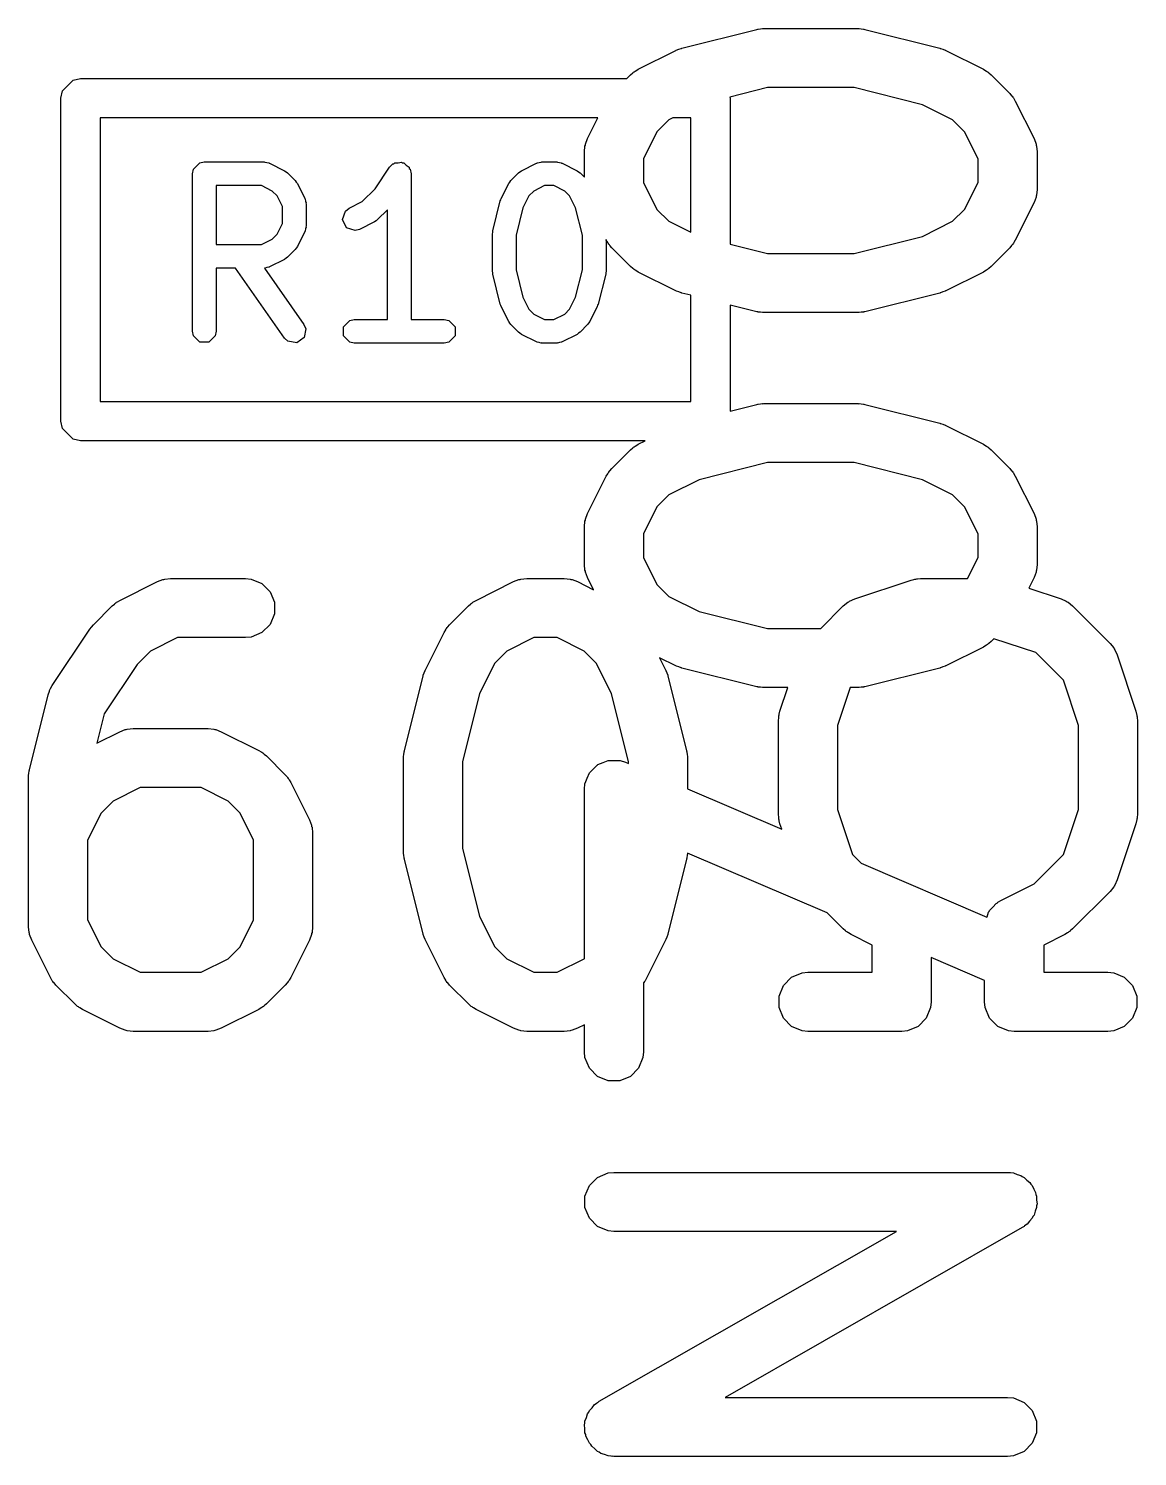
# Model space of a CAD drawing. Header units: millimetres. Extents: x 129 to 276, y -185 to -58.
# Drawn here: x 222.818 to 225.635, y -71.539 to -67.913 of the extents above; entities that cross this region are included whole.
import ezdxf

# ---------------------------------------------------------------- set-up
doc = ezdxf.new("R2010")
doc.units = ezdxf.units.MM
doc.layers.add('F.Fab', color=9, linetype='CONTINUOUS', true_color=0xafafaf)

msp = doc.modelspace()

# ---------------------------------------------------------------- linework, layer by layer
at = {"layer": 'F.Fab', "linetype": 'CONTINUOUS'}
for p, q in [((224.477105, -67.962953), (224.667581, -67.915334)), ((224.667581, -67.915334), (224.670117, -67.914958)), ((224.670117, -67.914958), (224.671139, -67.914536)), ((224.671139, -67.914536), (224.676651, -67.913993)), ((224.676651, -67.913993), (224.682125, -67.913184)), ((224.682125, -67.913184), (224.683217, -67.913346)), ((224.683217, -67.913346), (224.685771, -67.913095)), ((224.685771, -67.913095), (224.923866, -67.913095)), ((224.923866, -67.913095), (224.926419, -67.913346)), ((224.926419, -67.913346), (224.927512, -67.913184)), ((224.927512, -67.913184), (224.932985, -67.913993)), ((224.932985, -67.913993), (224.938498, -67.914536)), ((224.938498, -67.914536), (224.939519, -67.914958)), ((224.939519, -67.914958), (224.942056, -67.915334)), ((224.942056, -67.915334), (225.132532, -67.962953)), ((224.366516, -68.016251), (224.461754, -67.968632)), ((224.461754, -67.968632), (224.462823, -67.968222)), ((224.462823, -67.968222), (224.463259, -67.9679)), ((224.463259, -67.9679), (224.469395, -67.965707)), ((224.469395, -67.965707), (224.475485, -67.963377)), ((224.475485, -67.963377), (224.476025, -67.963338)), ((224.476025, -67.963338), (224.477105, -67.962953)), ((225.132532, -67.962953), (225.133611, -67.963338)), ((225.133611, -67.963338), (225.134151, -67.963377)), ((225.134151, -67.963377), (225.140232, -67.965704)), ((225.140232, -67.965704), (225.146378, -67.9679)), ((225.146378, -67.9679), (225.146813, -67.968222)), ((225.146813, -67.968222), (225.147883, -67.968632)), ((225.147883, -67.968632), (225.243121, -68.016251)), ((224.347024, -68.0303), (224.352773, -68.025581)), ((224.352773, -68.025581), (224.354073, -68.024083)), ((224.354073, -68.024083), (224.356332, -68.022661)), ((224.356332, -68.022661), (224.358389, -68.020973)), ((224.358389, -68.020973), (224.360216, -68.020215)), ((224.360216, -68.020215), (224.366516, -68.016251)), ((225.243121, -68.016251), (225.249417, -68.020214)), ((225.249417, -68.020214), (225.251247, -68.020972)), ((225.251247, -68.020972), (225.253305, -68.022661)), ((225.253305, -68.022661), (225.255564, -68.024083)), ((225.255564, -68.024083), (225.256863, -68.025581)), ((225.256863, -68.025581), (225.262612, -68.030299)), ((222.903806, -68.070866), (222.930866, -68.043806)), ((222.930866, -68.043806), (222.95, -68.04)), ((222.95, -68.04), (224.337324, -68.04)), ((224.337324, -68.04), (224.347024, -68.0303)), ((224.695005, -68.063095), (224.599402, -68.086995)), ((224.914632, -68.063095), (224.695005, -68.063095)), ((225.088166, -68.106478), (224.914632, -68.063095)), ((225.262612, -68.030299), (225.310232, -68.077918)), ((222.9, -68.09), (222.903806, -68.070866)), ((222.9, -68.91), (222.9, -68.09)), ((224.599402, -68.086995), (224.6, -68.09)), ((224.6, -68.09), (224.6, -68.460771)), ((225.310232, -68.077918), (225.31495, -68.083667)), ((225.31495, -68.083667), (225.31645, -68.084968)), ((225.31645, -68.084968), (225.317872, -68.087227)), ((225.317872, -68.087227), (225.31956, -68.089284)), ((225.31956, -68.089284), (225.320317, -68.091111)), ((225.320317, -68.091111), (225.324282, -68.097411)), ((225.324282, -68.097411), (225.371901, -68.192649)), ((225.165153, -68.144972), (225.088166, -68.106478)), ((223, -68.14), (223, -68.86)), ((224.264061, -68.14), (223, -68.14)), ((224.237737, -68.192649), (224.264061, -68.14)), ((224.444484, -68.144972), (224.414077, -68.175379)), ((224.454428, -68.14), (224.444484, -68.144972)), ((224.5, -68.14), (224.454428, -68.14)), ((224.5, -68.430403), (224.5, -68.14)), ((225.195561, -68.175379), (225.165153, -68.144972)), ((224.232291, -68.209068), (224.232482, -68.206381)), ((224.232482, -68.206381), (224.237737, -68.192649)), ((224.414077, -68.175379), (224.379819, -68.243895)), ((225.229819, -68.243895), (225.195561, -68.175379)), ((225.371901, -68.192649), (225.377156, -68.20638)), ((225.377156, -68.20638), (225.377347, -68.209069)), ((224.229819, -68.22619), (224.23126, -68.211558)), ((224.229819, -68.290748), (224.229819, -68.22619)), ((224.23126, -68.211558), (224.232291, -68.209068)), ((224.379819, -68.243895), (224.379819, -68.303723)), ((225.229819, -68.303723), (225.229819, -68.243895)), ((225.377347, -68.209069), (225.378378, -68.211558)), ((225.378378, -68.211558), (225.379819, -68.22619)), ((225.379819, -68.22619), (225.379819, -68.321428)), ((223.234286, -68.281927), (223.23657, -68.270446)), ((223.23657, -68.270446), (223.252805, -68.254211)), ((223.252805, -68.254211), (223.264286, -68.251927)), ((223.264286, -68.251927), (223.416667, -68.251927)), ((223.416667, -68.251927), (223.418141, -68.25222)), ((223.418141, -68.25222), (223.418793, -68.252003)), ((223.418793, -68.252003), (223.423429, -68.253272)), ((223.423429, -68.253272), (223.428148, -68.254211)), ((223.428148, -68.254211), (223.428634, -68.254697)), ((223.428634, -68.254697), (223.430084, -68.255094)), ((223.430084, -68.255094), (223.468179, -68.274142)), ((223.468179, -68.274142), (223.471982, -68.277094)), ((223.471982, -68.277094), (223.475975, -68.279762)), ((223.475975, -68.279762), (223.495023, -68.298809)), ((223.698116, -68.319954), (223.734563, -68.265286)), ((223.734563, -68.265286), (223.742832, -68.257)), ((223.742832, -68.257), (223.745859, -68.256394)), ((223.745859, -68.256394), (223.748043, -68.254211)), ((223.748043, -68.254211), (223.756776, -68.254211)), ((223.756776, -68.254211), (223.765346, -68.252497)), ((223.765346, -68.252497), (223.767917, -68.254211)), ((223.767917, -68.254211), (223.771005, -68.254211)), ((223.771005, -68.254211), (223.777181, -68.260387)), ((223.777181, -68.260387), (223.784451, -68.265234)), ((223.784451, -68.265234), (223.785056, -68.268262)), ((223.785056, -68.268262), (223.78724, -68.270446)), ((223.78724, -68.270446), (223.789524, -68.281927)), ((224.043072, -68.298808), (224.06212, -68.279761)), ((224.06212, -68.279761), (224.066119, -68.277089)), ((224.066119, -68.277089), (224.069916, -68.274142)), ((224.069916, -68.274142), (224.108012, -68.255094)), ((224.108012, -68.255094), (224.10946, -68.254697)), ((224.10946, -68.254697), (224.109947, -68.254211)), ((224.109947, -68.254211), (224.114658, -68.253273)), ((224.114658, -68.253273), (224.119302, -68.252002)), ((224.119302, -68.252002), (224.119955, -68.252219)), ((224.119955, -68.252219), (224.121428, -68.251927)), ((224.121428, -68.251927), (224.159523, -68.251927)), ((224.159523, -68.251927), (224.160997, -68.25222)), ((224.160997, -68.25222), (224.161649, -68.252003)), ((224.161649, -68.252003), (224.166284, -68.253272)), ((224.166284, -68.253272), (224.171004, -68.254211)), ((224.171004, -68.254211), (224.17149, -68.254697)), ((224.17149, -68.254697), (224.172939, -68.255094)), ((224.172939, -68.255094), (224.211036, -68.274142)), ((224.211036, -68.274142), (224.214839, -68.277094)), ((224.214839, -68.277094), (224.218832, -68.279762)), ((224.218832, -68.279762), (224.229819, -68.290748)), ((223.234286, -68.681927), (223.234286, -68.281927)), ((223.409584, -68.311927), (223.294286, -68.311927)), ((223.294286, -68.311927), (223.294286, -68.461451)), ((223.436991, -68.32563), (223.409584, -68.311927)), ((223.495023, -68.298809), (223.497699, -68.302815)), ((223.497699, -68.302815), (223.500642, -68.306606)), ((223.500642, -68.306606), (223.51969, -68.344702)), ((223.789524, -68.281927), (223.789524, -68.651927)), ((224.018405, -68.344702), (224.037452, -68.306606)), ((224.037452, -68.306606), (224.040397, -68.302811)), ((224.040397, -68.302811), (224.043072, -68.298808)), ((224.128511, -68.311927), (224.101102, -68.325631)), ((224.152441, -68.311927), (224.128511, -68.311927)), ((224.179848, -68.32563), (224.152441, -68.311927)), ((224.379819, -68.303723), (224.414077, -68.372239)), ((225.195561, -68.372238), (225.229819, -68.303723)), ((223.449153, -68.337793), (223.436991, -68.32563)), ((223.462857, -68.3652), (223.449153, -68.337793)), ((223.51969, -68.344702), (223.520086, -68.34615)), ((223.520086, -68.34615), (223.520573, -68.346637)), ((223.520573, -68.346637), (223.52151, -68.351348)), ((223.52151, -68.351348), (223.522782, -68.355992)), ((223.631821, -68.36938), (223.665562, -68.352509)), ((223.665562, -68.352509), (223.698116, -68.319954)), ((223.997086, -68.427032), (224.016134, -68.350842)), ((224.016134, -68.350842), (224.017537, -68.347871)), ((224.017537, -68.347871), (224.018405, -68.344702)), ((224.08894, -68.337793), (224.073543, -68.368589)), ((224.101102, -68.325631), (224.08894, -68.337793)), ((224.19201, -68.337793), (224.179848, -68.32563)), ((224.207409, -68.368591), (224.19201, -68.337793)), ((225.377156, -68.341238), (225.371901, -68.354969)), ((225.377347, -68.338548), (225.377156, -68.341238)), ((225.378378, -68.33606), (225.377347, -68.338548)), ((225.379819, -68.321428), (225.378378, -68.33606)), ((223.462857, -68.408177), (223.462857, -68.3652)), ((223.522782, -68.355992), (223.522564, -68.356645)), ((223.522564, -68.356645), (223.522857, -68.358118)), ((223.522857, -68.358118), (223.522857, -68.41526)), ((223.615314, -68.398339), (223.622574, -68.376558)), ((223.622574, -68.376558), (223.631821, -68.36938)), ((223.729524, -68.3734), (223.704546, -68.398378)), ((223.729524, -68.651927), (223.729524, -68.3734)), ((224.073543, -68.368589), (224.05619, -68.438)), ((224.224761, -68.437999), (224.207409, -68.368591)), ((224.414077, -68.372239), (224.444484, -68.402646)), ((225.165153, -68.402645), (225.195561, -68.372238)), ((225.371901, -68.354969), (225.324282, -68.450207)), ((223.449153, -68.435584), (223.462857, -68.408177)), ((223.52151, -68.422029), (223.520573, -68.426741)), ((223.522782, -68.417386), (223.52151, -68.422029)), ((223.522857, -68.41526), (223.522564, -68.416732)), ((223.522564, -68.416732), (223.522782, -68.417386)), ((223.625583, -68.418877), (223.615314, -68.398339)), ((223.647364, -68.426137), (223.625583, -68.418877)), ((223.658655, -68.423046), (223.647364, -68.426137)), ((223.69675, -68.403998), (223.658655, -68.423046)), ((223.700553, -68.401045), (223.69675, -68.403998)), ((223.704546, -68.398378), (223.700553, -68.401045)), ((224.444484, -68.402646), (224.5, -68.430403)), ((225.088166, -68.441139), (225.165153, -68.402645)), ((223.294286, -68.461451), (223.409584, -68.461451)), ((223.409584, -68.461451), (223.436991, -68.447747)), ((223.436991, -68.447747), (223.449153, -68.435584)), ((223.51969, -68.428676), (223.500642, -68.466772)), ((223.520086, -68.427227), (223.51969, -68.428676)), ((223.520573, -68.426741), (223.520086, -68.427227)), ((223.99619, -68.434308), (223.996907, -68.430701)), ((223.99619, -68.529546), (223.99619, -68.434308)), ((223.996907, -68.430701), (223.997086, -68.427032)), ((224.05619, -68.438), (224.05619, -68.525853)), ((224.224761, -68.525854), (224.224761, -68.437999)), ((224.285356, -68.450207), (224.284761, -68.449017)), ((224.284761, -68.449017), (224.284761, -68.529546)), ((224.28932, -68.456506), (224.285356, -68.450207)), ((224.290078, -68.458334), (224.28932, -68.456506)), ((224.291766, -68.46039), (224.290078, -68.458334)), ((224.293188, -68.46265), (224.291766, -68.46039)), ((224.6, -68.460771), (224.695005, -68.484523)), ((224.914632, -68.484523), (225.088166, -68.441139)), ((225.317872, -68.46039), (225.31645, -68.46265)), ((225.31956, -68.458334), (225.317872, -68.46039)), ((225.320317, -68.456506), (225.31956, -68.458334)), ((225.324282, -68.450207), (225.320317, -68.456506)), ((223.471982, -68.496283), (223.468179, -68.499236)), ((223.475975, -68.493616), (223.471982, -68.496283)), ((223.495023, -68.474569), (223.475975, -68.493616)), ((223.497699, -68.470562), (223.495023, -68.474569)), ((223.500642, -68.466772), (223.497699, -68.470562)), ((224.294686, -68.463949), (224.293188, -68.46265)), ((224.299405, -68.469699), (224.294686, -68.463949)), ((224.347024, -68.517318), (224.299405, -68.469699)), ((224.695005, -68.484523), (224.914632, -68.484523)), ((225.310232, -68.4697), (225.262612, -68.517319)), ((225.31495, -68.46395), (225.310232, -68.4697)), ((225.31645, -68.46265), (225.31495, -68.46395)), ((223.343904, -68.521451), (223.294286, -68.521451)), ((223.294286, -68.521451), (223.294286, -68.681927)), ((223.46828, -68.69913), (223.343904, -68.521451)), ((223.418141, -68.521157), (223.417085, -68.521367)), ((223.417085, -68.521367), (223.517434, -68.664723)), ((223.418793, -68.521375), (223.418141, -68.521157)), ((223.423429, -68.520105), (223.418793, -68.521375)), ((223.428148, -68.519167), (223.423429, -68.520105)), ((223.428634, -68.51868), (223.428148, -68.519167)), ((223.430084, -68.518284), (223.428634, -68.51868)), ((223.468179, -68.499236), (223.430084, -68.518284)), ((223.996907, -68.533152), (223.99619, -68.529546)), ((223.997086, -68.536822), (223.996907, -68.533152)), ((224.05619, -68.525853), (224.073543, -68.595265)), ((224.207409, -68.595262), (224.224761, -68.525854)), ((224.284043, -68.533152), (224.283865, -68.536822)), ((224.284761, -68.529546), (224.284043, -68.533152)), ((224.352773, -68.522036), (224.347024, -68.517318)), ((224.354073, -68.523535), (224.352773, -68.522036)), ((224.356332, -68.524956), (224.354073, -68.523535)), ((224.358389, -68.526645), (224.356332, -68.524956)), ((224.360216, -68.527402), (224.358389, -68.526645)), ((224.366516, -68.531367), (224.360216, -68.527402)), ((224.461754, -68.578986), (224.366516, -68.531367)), ((225.243121, -68.531367), (225.147883, -68.578986)), ((225.249417, -68.527403), (225.243121, -68.531367)), ((225.251247, -68.526646), (225.249417, -68.527403)), ((225.253305, -68.524956), (225.251247, -68.526646)), ((225.255564, -68.523535), (225.253305, -68.524956)), ((225.256863, -68.522036), (225.255564, -68.523535)), ((225.262612, -68.517319), (225.256863, -68.522036)), ((224.016134, -68.613013), (223.997086, -68.536822)), ((224.283865, -68.536822), (224.264818, -68.613013)), ((224.073543, -68.595265), (224.088941, -68.626062)), ((224.192009, -68.626062), (224.207409, -68.595262)), ((224.462823, -68.579395), (224.461754, -68.578986)), ((224.463259, -68.579718), (224.462823, -68.579395)), ((224.469395, -68.58191), (224.463259, -68.579718)), ((224.475485, -68.584241), (224.469395, -68.58191)), ((224.476025, -68.584279), (224.475485, -68.584241)), ((224.477105, -68.584665), (224.476025, -68.584279)), ((224.5, -68.590388), (224.477105, -68.584665)), ((224.5, -68.86), (224.5, -68.590388)), ((225.132532, -68.584665), (224.942056, -68.632284)), ((225.133611, -68.584279), (225.132532, -68.584665)), ((225.134151, -68.584241), (225.133611, -68.584279)), ((225.140232, -68.581913), (225.134151, -68.584241)), ((225.146378, -68.579718), (225.140232, -68.581913)), ((225.146813, -68.579395), (225.146378, -68.579718)), ((225.147883, -68.578986), (225.146813, -68.579395)), ((224.017537, -68.615983), (224.016134, -68.613013)), ((224.018405, -68.619153), (224.017537, -68.615983)), ((224.037452, -68.657248), (224.018405, -68.619153)), ((224.088941, -68.626062), (224.101102, -68.638223)), ((224.101102, -68.638223), (224.12851, -68.651927)), ((224.152441, -68.651927), (224.179847, -68.638224)), ((224.179847, -68.638224), (224.192009, -68.626062)), ((224.262547, -68.619153), (224.243499, -68.657249)), ((224.263415, -68.615981), (224.262547, -68.619153)), ((224.264818, -68.613013), (224.263415, -68.615981)), ((224.667581, -68.632284), (224.6, -68.615388)), ((224.6, -68.615388), (224.6, -68.88461)), ((224.670117, -68.632659), (224.667581, -68.632284)), ((224.671139, -68.633082), (224.670117, -68.632659)), ((224.676651, -68.633624), (224.671139, -68.633082)), ((224.682125, -68.634434), (224.676651, -68.633624)), ((224.683217, -68.634271), (224.682125, -68.634434)), ((224.685771, -68.634523), (224.683217, -68.634271)), ((224.923866, -68.634523), (224.685771, -68.634523)), ((224.926419, -68.634271), (224.923866, -68.634523)), ((224.927512, -68.634434), (224.926419, -68.634271)), ((224.932985, -68.633624), (224.927512, -68.634434)), ((224.938498, -68.633082), (224.932985, -68.633624)), ((224.939519, -68.632659), (224.938498, -68.633082)), ((224.942056, -68.632284), (224.939519, -68.632659)), ((223.517434, -68.664723), (223.522146, -68.675438)), ((223.522146, -68.675438), (223.518156, -68.698049)), ((223.617522, -68.670446), (223.633757, -68.654211)), ((223.617522, -68.693408), (223.617522, -68.670446)), ((223.633757, -68.654211), (223.645238, -68.651927)), ((223.645238, -68.651927), (223.729524, -68.651927)), ((223.789524, -68.651927), (223.873809, -68.651927)), ((223.873809, -68.651927), (223.88529, -68.654211)), ((223.88529, -68.654211), (223.901525, -68.670446)), ((223.901525, -68.670446), (223.901525, -68.693408)), ((224.040402, -68.661048), (224.037452, -68.657248)), ((224.043072, -68.665045), (224.040402, -68.661048)), ((224.06212, -68.684093), (224.043072, -68.665045)), ((224.12851, -68.651927), (224.152441, -68.651927)), ((224.23788, -68.665045), (224.218833, -68.684093)), ((224.240551, -68.661045), (224.23788, -68.665045)), ((224.243499, -68.657249), (224.240551, -68.661045)), ((223.23657, -68.693408), (223.234286, -68.681927)), ((223.252805, -68.709643), (223.23657, -68.693408)), ((223.275767, -68.709643), (223.252805, -68.709643)), ((223.292002, -68.693408), (223.275767, -68.709643)), ((223.294286, -68.681927), (223.292002, -68.693408)), ((223.476735, -68.707226), (223.46828, -68.69913)), ((223.499345, -68.711216), (223.476735, -68.707226)), ((223.518156, -68.698049), (223.499345, -68.711216)), ((223.633757, -68.709643), (223.617522, -68.693408)), ((223.645238, -68.711927), (223.633757, -68.709643)), ((223.873809, -68.711927), (223.645238, -68.711927)), ((223.88529, -68.709643), (223.873809, -68.711927)), ((223.901525, -68.693408), (223.88529, -68.709643)), ((224.066116, -68.686763), (224.06212, -68.684093)), ((224.069917, -68.689713), (224.066116, -68.686763)), ((224.108012, -68.70876), (224.069917, -68.689713)), ((224.10946, -68.709156), (224.108012, -68.70876)), ((224.109947, -68.709643), (224.10946, -68.709156)), ((224.114666, -68.710581), (224.109947, -68.709643)), ((224.119302, -68.711851), (224.114666, -68.710581)), ((224.119953, -68.711633), (224.119302, -68.711851)), ((224.121428, -68.711927), (224.119953, -68.711633)), ((224.159523, -68.711927), (224.121428, -68.711927)), ((224.160996, -68.711633), (224.159523, -68.711927)), ((224.161648, -68.711851), (224.160996, -68.711633)), ((224.166282, -68.710582), (224.161648, -68.711851)), ((224.171004, -68.709643), (224.166282, -68.710582)), ((224.17149, -68.709156), (224.171004, -68.709643)), ((224.172939, -68.70876), (224.17149, -68.709156)), ((224.211035, -68.689713), (224.172939, -68.70876)), ((224.214829, -68.686767), (224.211035, -68.689713)), ((224.218833, -68.684093), (224.214829, -68.686767)), ((223, -68.86), (224.5, -68.86)), ((224.6, -68.88461), (224.667581, -68.867715)), ((224.667581, -68.867715), (224.670117, -68.867339)), ((224.670117, -68.867339), (224.671139, -68.866917)), ((224.671139, -68.866917), (224.676651, -68.866374)), ((224.676651, -68.866374), (224.682125, -68.865565)), ((224.682125, -68.865565), (224.683217, -68.865727)), ((224.683217, -68.865727), (224.685771, -68.865476)), ((224.685771, -68.865476), (224.923866, -68.865476)), ((224.923866, -68.865476), (224.926419, -68.865727)), ((224.926419, -68.865727), (224.927512, -68.865565)), ((224.927512, -68.865565), (224.932985, -68.866374)), ((224.932985, -68.866374), (224.938498, -68.866917)), ((224.938498, -68.866917), (224.939519, -68.867339)), ((224.939519, -68.867339), (224.942056, -68.867715)), ((224.942056, -68.867715), (225.132532, -68.915334)), ((222.903806, -68.929134), (222.9, -68.91)), ((222.930866, -68.956194), (222.903806, -68.929134)), ((225.132532, -68.915334), (225.133611, -68.915719)), ((225.133611, -68.915719), (225.134151, -68.915758)), ((225.134151, -68.915758), (225.140232, -68.918085)), ((225.140232, -68.918085), (225.146378, -68.920281)), ((225.146378, -68.920281), (225.146813, -68.920603)), ((225.146813, -68.920603), (225.147883, -68.921013)), ((225.147883, -68.921013), (225.243121, -68.968632)), ((222.95, -68.96), (222.930866, -68.956194)), ((224.38378, -68.96), (222.95, -68.96)), ((224.360216, -68.972596), (224.366516, -68.968632)), ((224.366516, -68.968632), (224.38378, -68.96)), ((225.243121, -68.968632), (225.249417, -68.972595)), ((224.299405, -69.0303), (224.347024, -68.982681)), ((224.347024, -68.982681), (224.352773, -68.977962)), ((224.352773, -68.977962), (224.354073, -68.976464)), ((224.354073, -68.976464), (224.356332, -68.975042)), ((224.356332, -68.975042), (224.358389, -68.973354)), ((224.358389, -68.973354), (224.360216, -68.972596)), ((225.249417, -68.972595), (225.251247, -68.973353)), ((225.251247, -68.973353), (225.253305, -68.975042)), ((225.253305, -68.975042), (225.255564, -68.976464)), ((225.255564, -68.976464), (225.256863, -68.977962)), ((225.256863, -68.977962), (225.262612, -68.98268)), ((225.262612, -68.98268), (225.310232, -69.030299)), ((224.28932, -69.043492), (224.290078, -69.041665)), ((224.290078, -69.041665), (224.291766, -69.039608)), ((224.291766, -69.039608), (224.293188, -69.037349)), ((224.293188, -69.037349), (224.294686, -69.036049)), ((224.294686, -69.036049), (224.299405, -69.0303)), ((224.695005, -69.015476), (224.521471, -69.058859)), ((224.914632, -69.015476), (224.695005, -69.015476)), ((225.088166, -69.058859), (224.914632, -69.015476)), ((225.310232, -69.030299), (225.31495, -69.036048)), ((225.31495, -69.036048), (225.31645, -69.037349)), ((225.31645, -69.037349), (225.317872, -69.039608)), ((225.317872, -69.039608), (225.31956, -69.041665)), ((225.31956, -69.041665), (225.320317, -69.043492)), ((224.237737, -69.14503), (224.285356, -69.049792)), ((224.285356, -69.049792), (224.28932, -69.043492)), ((224.521471, -69.058859), (224.444484, -69.097353)), ((225.165153, -69.097353), (225.088166, -69.058859)), ((225.320317, -69.043492), (225.324282, -69.049792)), ((225.324282, -69.049792), (225.371901, -69.14503)), ((224.444484, -69.097353), (224.414077, -69.12776)), ((225.195561, -69.12776), (225.165153, -69.097353)), ((224.232482, -69.158762), (224.237737, -69.14503)), ((224.414077, -69.12776), (224.379819, -69.196276)), ((225.229819, -69.196276), (225.195561, -69.12776)), ((225.371901, -69.14503), (225.377156, -69.158761)), ((224.229819, -69.178571), (224.23126, -69.163939)), ((224.229819, -69.273809), (224.229819, -69.178571)), ((224.23126, -69.163939), (224.232291, -69.161449)), ((224.232291, -69.161449), (224.232482, -69.158762)), ((225.377156, -69.158761), (225.377347, -69.16145)), ((225.377347, -69.16145), (225.378378, -69.163939)), ((225.378378, -69.163939), (225.379819, -69.178571)), ((225.379819, -69.178571), (225.379819, -69.273809)), ((224.379819, -69.196276), (224.379819, -69.256104)), ((225.229819, -69.256104), (225.229819, -69.196276)), ((224.379819, -69.256104), (224.414077, -69.32462)), ((225.202961, -69.309819), (225.229819, -69.256104)), ((224.23126, -69.288441), (224.229819, -69.273809)), ((224.232291, -69.29093), (224.23126, -69.288441)), ((224.232482, -69.293618), (224.232291, -69.29093)), ((224.237737, -69.30735), (224.232482, -69.293618)), ((225.377156, -69.293619), (225.371901, -69.30735)), ((225.377347, -69.290929), (225.377156, -69.293619)), ((225.378378, -69.288441), (225.377347, -69.290929)), ((225.379819, -69.273809), (225.378378, -69.288441)), ((223.049792, -69.365356), (223.14503, -69.317737)), ((223.14503, -69.317737), (223.158761, -69.312482)), ((223.158761, -69.312482), (223.16145, -69.31229)), ((223.16145, -69.31229), (223.163939, -69.31126)), ((223.163939, -69.31126), (223.178571, -69.309819)), ((223.178571, -69.309819), (223.369047, -69.309819)), ((223.369047, -69.309819), (223.383679, -69.31126)), ((223.383679, -69.31126), (223.410715, -69.322459)), ((223.410715, -69.322459), (223.431407, -69.343151)), ((223.954554, -69.365356), (224.049792, -69.317737)), ((224.049792, -69.317737), (224.063523, -69.312482)), ((224.063523, -69.312482), (224.066212, -69.31229)), ((224.066212, -69.31229), (224.068701, -69.31126)), ((224.068701, -69.31126), (224.083333, -69.309819)), ((224.083333, -69.309819), (224.178571, -69.309819)), ((224.178571, -69.309819), (224.193203, -69.31126)), ((224.193203, -69.31126), (224.195692, -69.312291)), ((224.195692, -69.312291), (224.19838, -69.312482)), ((224.19838, -69.312482), (224.212112, -69.317737)), ((224.212112, -69.317737), (224.253203, -69.338282)), ((224.253203, -69.338282), (224.237737, -69.30735)), ((224.414077, -69.32462), (224.444484, -69.355027)), ((224.916759, -69.361287), (225.059615, -69.313668)), ((225.059615, -69.313668), (225.06687, -69.312018)), ((225.06687, -69.312018), (225.068701, -69.31126)), ((225.068701, -69.31126), (225.071354, -69.310998)), ((225.071354, -69.310998), (225.073952, -69.310408)), ((225.073952, -69.310408), (225.075926, -69.310548)), ((225.075926, -69.310548), (225.083333, -69.309819)), ((225.083333, -69.309819), (225.202961, -69.309819)), ((225.371901, -69.30735), (225.358568, -69.334015)), ((223.043492, -69.36932), (223.049792, -69.365356)), ((223.431407, -69.343151), (223.442606, -69.370187)), ((223.948254, -69.36932), (223.954554, -69.365356)), ((224.444484, -69.355027), (224.521471, -69.39352)), ((224.901298, -69.369045), (224.903333, -69.367281)), ((224.903333, -69.367281), (224.916759, -69.361287)), ((225.358568, -69.334015), (225.440383, -69.361287)), ((225.440383, -69.361287), (225.453808, -69.367281)), ((225.453808, -69.367281), (225.455843, -69.369046)), ((222.982681, -69.427024), (223.0303, -69.379405)), ((223.0303, -69.379405), (223.036049, -69.374686)), ((223.036049, -69.374686), (223.037349, -69.373188)), ((223.037349, -69.373188), (223.039608, -69.371766)), ((223.039608, -69.371766), (223.041665, -69.370078)), ((223.041665, -69.370078), (223.043492, -69.36932)), ((223.442606, -69.399451), (223.431407, -69.426487)), ((223.442606, -69.370187), (223.442606, -69.399451)), ((223.887443, -69.427024), (223.935062, -69.379405)), ((223.935062, -69.379405), (223.940811, -69.374686)), ((223.940811, -69.374686), (223.942111, -69.373188)), ((223.942111, -69.373188), (223.94437, -69.371766)), ((223.94437, -69.371766), (223.946427, -69.370078)), ((223.946427, -69.370078), (223.948254, -69.36932)), ((224.521471, -69.39352), (224.695005, -69.436904)), ((224.829944, -69.436904), (224.887443, -69.379405)), ((224.887443, -69.379405), (224.898808, -69.370077)), ((224.898808, -69.370077), (224.901298, -69.369045)), ((225.455843, -69.369046), (225.458334, -69.370078)), ((225.458334, -69.370078), (225.469699, -69.379405)), ((225.469699, -69.379405), (225.564937, -69.474643)), ((222.878072, -69.581311), (222.97331, -69.438454)), ((222.97331, -69.438454), (222.973344, -69.438411)), ((222.973344, -69.438411), (222.973354, -69.438389)), ((222.973354, -69.438389), (222.977842, -69.43292)), ((222.977842, -69.43292), (222.982626, -69.427079)), ((222.982626, -69.427079), (222.982647, -69.427064)), ((222.982647, -69.427064), (222.982681, -69.427024)), ((223.431407, -69.426487), (223.410715, -69.447179)), ((223.873394, -69.446516), (223.877358, -69.440216)), ((223.877358, -69.440216), (223.878116, -69.438389)), ((223.878116, -69.438389), (223.879804, -69.436332)), ((223.879804, -69.436332), (223.881226, -69.434073)), ((223.881226, -69.434073), (223.882724, -69.432773)), ((223.882724, -69.432773), (223.887443, -69.427024)), ((224.695005, -69.436904), (224.829944, -69.436904)), ((223.196276, -69.459819), (223.12776, -69.494077)), ((223.369047, -69.459819), (223.196276, -69.459819)), ((223.383679, -69.458378), (223.369047, -69.459819)), ((223.410715, -69.447179), (223.383679, -69.458378)), ((223.825775, -69.541754), (223.873394, -69.446516)), ((224.101038, -69.459819), (224.032522, -69.494077)), ((224.160866, -69.459819), (224.101038, -69.459819)), ((224.229382, -69.494077), (224.160866, -69.459819)), ((225.253305, -69.477337), (225.251247, -69.479027)), ((225.255564, -69.475916), (225.253305, -69.477337)), ((225.256863, -69.474417), (225.255564, -69.475916)), ((225.262612, -69.4697), (225.256863, -69.474417)), ((225.269779, -69.462532), (225.262612, -69.4697)), ((225.376152, -69.49799), (225.269779, -69.462532)), ((225.564937, -69.474643), (225.574265, -69.486008)), ((223.12776, -69.494077), (223.093998, -69.527838)), ((224.032522, -69.494077), (224.002115, -69.524484)), ((224.259789, -69.524484), (224.229382, -69.494077)), ((224.461754, -69.531367), (224.420662, -69.510821)), ((224.420662, -69.510821), (224.436129, -69.541754)), ((225.243121, -69.483748), (225.147883, -69.531367)), ((225.249417, -69.479784), (225.243121, -69.483748)), ((225.251247, -69.479027), (225.249417, -69.479784)), ((225.446352, -69.56819), (225.376152, -69.49799)), ((225.574265, -69.486008), (225.575296, -69.488498)), ((225.575296, -69.488498), (225.577061, -69.490533)), ((225.577061, -69.490533), (225.583055, -69.503959)), ((225.583055, -69.503959), (225.630674, -69.646815)), ((223.093998, -69.527838), (223.010086, -69.653707)), ((223.82052, -69.555486), (223.822847, -69.549404)), ((223.822847, -69.549404), (223.825043, -69.543259)), ((223.825043, -69.543259), (223.825365, -69.542823)), ((223.825365, -69.542823), (223.825775, -69.541754)), ((224.002115, -69.524484), (223.963621, -69.601471)), ((224.298282, -69.601471), (224.259789, -69.524484)), ((224.436129, -69.541754), (224.436538, -69.542823)), ((224.436538, -69.542823), (224.436861, -69.543259)), ((224.436861, -69.543259), (224.439053, -69.549395)), ((224.439053, -69.549395), (224.441384, -69.555485)), ((224.462823, -69.531776), (224.461754, -69.531367)), ((224.463259, -69.532099), (224.462823, -69.531776)), ((224.469395, -69.534291), (224.463259, -69.532099)), ((224.475485, -69.536622), (224.469395, -69.534291)), ((224.476025, -69.53666), (224.475485, -69.536622)), ((224.477105, -69.537046), (224.476025, -69.53666)), ((224.667581, -69.584665), (224.477105, -69.537046)), ((225.132532, -69.537046), (224.942056, -69.584665)), ((225.133611, -69.53666), (225.132532, -69.537046)), ((225.134151, -69.536622), (225.133611, -69.53666)), ((225.140232, -69.534294), (225.134151, -69.536622)), ((225.146378, -69.532099), (225.140232, -69.534294)), ((225.146813, -69.531776), (225.146378, -69.532099)), ((225.147883, -69.531367), (225.146813, -69.531776)), ((222.873765, -69.589389), (222.878072, -69.581311)), ((223.772477, -69.747581), (223.820096, -69.557105)), ((223.820096, -69.557105), (223.820481, -69.556025)), ((223.820481, -69.556025), (223.82052, -69.555486)), ((224.441384, -69.555485), (224.441422, -69.556025)), ((224.441422, -69.556025), (224.441808, -69.557105)), ((224.441808, -69.557105), (224.489427, -69.747581)), ((224.670117, -69.58504), (224.667581, -69.584665)), ((224.671139, -69.585463), (224.670117, -69.58504)), ((224.676651, -69.586005), (224.671139, -69.585463)), ((224.682125, -69.586815), (224.676651, -69.586005)), ((224.932985, -69.586005), (224.927512, -69.586815)), ((224.938498, -69.585463), (224.932985, -69.586005)), ((224.939519, -69.58504), (224.938498, -69.585463)), ((224.942056, -69.584665), (224.939519, -69.58504)), ((225.484523, -69.682703), (225.446352, -69.56819)), ((222.820096, -69.7952), (222.867715, -69.604724)), ((222.867715, -69.604724), (222.870795, -69.596101)), ((222.870795, -69.596101), (222.871155, -69.594285)), ((222.871155, -69.594285), (222.872033, -69.592637)), ((222.872033, -69.592637), (222.872662, -69.590878)), ((222.872662, -69.590878), (222.873765, -69.589389)), ((223.963621, -69.601471), (223.920238, -69.775005)), ((224.341666, -69.775005), (224.298282, -69.601471)), ((224.683217, -69.586652), (224.682125, -69.586815)), ((224.685771, -69.586904), (224.683217, -69.586652)), ((224.746439, -69.586904), (224.685771, -69.586904)), ((224.726468, -69.646816), (224.746439, -69.586904)), ((224.904552, -69.586904), (224.872619, -69.682703)), ((224.923866, -69.586904), (224.904552, -69.586904)), ((224.926419, -69.586652), (224.923866, -69.586904)), ((224.927512, -69.586815), (224.926419, -69.586652)), ((223.010086, -69.653707), (222.991562, -69.727804)), ((224.723208, -69.661153), (224.723798, -69.658555)), ((224.723798, -69.658555), (224.72406, -69.655901)), ((224.72406, -69.655901), (224.724818, -69.654069)), ((224.724818, -69.654069), (224.726468, -69.646816)), ((225.630674, -69.646815), (225.632323, -69.65407)), ((225.632323, -69.65407), (225.633082, -69.655901)), ((225.633082, -69.655901), (225.633343, -69.658554)), ((225.633343, -69.658554), (225.633934, -69.661152)), ((223.049792, -69.698689), (223.063523, -69.693434)), ((223.063523, -69.693434), (223.066212, -69.693242)), ((223.066212, -69.693242), (223.068701, -69.692212)), ((223.068701, -69.692212), (223.083333, -69.690771)), ((223.083333, -69.690771), (223.273809, -69.690771)), ((223.273809, -69.690771), (223.288441, -69.692212)), ((223.288441, -69.692212), (223.29093, -69.693243)), ((223.29093, -69.693243), (223.293618, -69.693434)), ((223.293618, -69.693434), (223.30735, -69.698689)), ((224.722619, -69.670533), (224.723348, -69.663127)), ((224.722619, -69.908628), (224.722619, -69.670533)), ((224.723348, -69.663127), (224.723208, -69.661153)), ((224.872619, -69.682703), (224.872619, -69.896457)), ((225.484523, -69.896458), (225.484523, -69.682703)), ((225.633934, -69.661152), (225.633793, -69.663126)), ((225.633793, -69.663126), (225.634523, -69.670533)), ((225.634523, -69.670533), (225.634523, -69.908628)), ((222.991562, -69.727804), (223.049792, -69.698689)), ((223.30735, -69.698689), (223.402588, -69.746308)), ((223.402588, -69.746308), (223.408887, -69.750272)), ((223.408887, -69.750272), (223.410715, -69.75103)), ((223.410715, -69.75103), (223.412771, -69.752718)), ((223.412771, -69.752718), (223.415031, -69.75414)), ((223.415031, -69.75414), (223.41633, -69.755638)), ((223.41633, -69.755638), (223.42208, -69.760357)), ((223.42208, -69.760357), (223.469699, -69.807976)), ((223.770238, -69.765771), (223.770489, -69.763217)), ((223.770238, -70.003866), (223.770238, -69.765771)), ((223.770327, -69.762125), (223.771136, -69.756651)), ((223.770489, -69.763217), (223.770327, -69.762125)), ((223.771136, -69.756651), (223.771679, -69.751139)), ((223.771679, -69.751139), (223.772101, -69.750117)), ((223.772101, -69.750117), (223.772477, -69.747581)), ((224.489427, -69.747581), (224.489802, -69.750117)), ((224.489802, -69.750117), (224.490225, -69.751139)), ((224.490225, -69.751139), (224.490767, -69.756651)), ((224.490767, -69.756651), (224.491577, -69.762125)), ((224.491577, -69.762125), (224.491414, -69.763217)), ((224.491414, -69.763217), (224.491666, -69.765771)), ((224.491666, -69.765771), (224.491666, -69.843717)), ((222.818755, -69.80427), (222.819298, -69.798758)), ((222.819298, -69.798758), (222.81972, -69.797736)), ((222.81972, -69.797736), (222.820096, -69.7952)), ((223.920238, -69.775005), (223.920238, -69.994632)), ((224.237032, -69.81667), (224.242459, -69.80357)), ((224.242459, -69.80357), (224.242787, -69.803241)), ((224.242787, -69.803241), (224.242971, -69.802813)), ((224.242971, -69.802813), (224.253131, -69.792897)), ((224.253131, -69.792897), (224.263151, -69.782878)), ((224.263151, -69.782878), (224.263581, -69.782699)), ((224.263581, -69.782699), (224.263915, -69.782374)), ((224.263915, -69.782374), (224.277097, -69.7771)), ((224.277097, -69.7771), (224.290187, -69.771679)), ((224.290187, -69.771679), (224.290653, -69.771679)), ((224.290653, -69.771679), (224.291085, -69.771506)), ((224.291085, -69.771506), (224.305265, -69.771679)), ((224.305265, -69.771679), (224.319451, -69.771679)), ((224.319451, -69.771679), (224.319881, -69.771857)), ((224.319881, -69.771857), (224.320346, -69.771863)), ((224.320346, -69.771863), (224.334363, -69.776302)), ((224.334363, -69.776302), (224.341666, -69.779431)), ((224.341666, -69.779431), (224.341666, -69.775005)), ((222.817857, -69.81339), (222.818108, -69.810836)), ((222.817857, -70.194342), (222.817857, -69.81339)), ((222.817946, -69.809744), (222.818755, -69.80427)), ((222.818108, -69.810836), (222.817946, -69.809744)), ((223.469699, -69.807976), (223.474417, -69.813725)), ((223.474417, -69.813725), (223.475916, -69.815025)), ((223.475916, -69.815025), (223.477337, -69.817284)), ((223.477337, -69.817284), (223.479026, -69.819341)), ((223.479026, -69.819341), (223.479783, -69.821168)), ((223.479783, -69.821168), (223.483748, -69.827468)), ((223.483748, -69.827468), (223.531367, -69.922706)), ((224.229819, -69.845238), (224.23126, -69.830606)), ((224.23126, -69.830606), (224.231438, -69.830175)), ((224.231438, -69.830175), (224.231444, -69.829711)), ((224.231444, -69.829711), (224.237032, -69.81667)), ((223.032522, -69.875029), (223.002115, -69.905436)), ((223.101038, -69.840771), (223.032522, -69.875029)), ((223.256104, -69.840771), (223.101038, -69.840771)), ((223.32462, -69.875029), (223.256104, -69.840771)), ((223.355027, -69.905436), (223.32462, -69.875029)), ((224.229819, -70.275122), (224.229819, -69.845238)), ((224.491666, -69.843717), (224.731135, -69.946347)), ((223.002115, -69.905436), (222.967857, -69.973952)), ((223.389285, -69.973952), (223.355027, -69.905436)), ((224.723348, -69.916033), (224.722619, -69.908628)), ((224.872619, -69.896457), (224.91079, -70.010971)), ((225.446352, -70.010971), (225.484523, -69.896458)), ((225.634523, -69.908628), (225.633793, -69.916034)), ((223.531367, -69.922706), (223.536622, -69.936437)), ((223.536622, -69.936437), (223.536813, -69.939126)), ((223.536813, -69.939126), (223.537844, -69.941615)), ((223.537844, -69.941615), (223.539285, -69.956247)), ((224.723208, -69.918008), (224.723348, -69.916033)), ((224.723798, -69.920605), (224.723208, -69.918008)), ((224.72406, -69.92326), (224.723798, -69.920605)), ((224.724818, -69.925091), (224.72406, -69.92326)), ((224.726468, -69.932345), (224.724818, -69.925091)), ((224.731135, -69.946347), (224.726468, -69.932345)), ((225.630674, -69.932346), (225.583055, -70.075202)), ((225.632323, -69.92509), (225.630674, -69.932346)), ((225.633082, -69.92326), (225.632323, -69.92509)), ((225.633343, -69.920606), (225.633082, -69.92326)), ((225.633934, -69.918009), (225.633343, -69.920606)), ((225.633793, -69.916034), (225.633934, -69.918009)), ((222.967857, -69.973952), (222.967857, -70.176637)), ((223.389285, -70.176637), (223.389285, -69.973952)), ((223.539285, -69.956247), (223.539285, -70.194342)), ((223.770489, -70.006419), (223.770238, -70.003866)), ((223.770327, -70.007512), (223.770489, -70.006419)), ((223.771136, -70.012985), (223.770327, -70.007512)), ((223.771679, -70.018498), (223.771136, -70.012985)), ((223.772101, -70.019519), (223.771679, -70.018498)), ((223.772477, -70.022056), (223.772101, -70.019519)), ((223.920238, -69.994632), (223.963621, -70.168166)), ((224.489802, -70.019519), (224.489427, -70.022056)), ((224.490225, -70.018498), (224.489802, -70.019519)), ((224.490767, -70.012985), (224.490225, -70.018498)), ((224.491577, -70.007512), (224.490767, -70.012985)), ((224.846799, -70.159112), (224.491475, -70.00683)), ((224.491475, -70.00683), (224.491577, -70.007512)), ((224.91079, -70.010971), (224.932439, -70.03262)), ((225.372239, -70.085084), (225.446352, -70.010971)), ((223.820096, -70.212532), (223.772477, -70.022056)), ((224.489427, -70.022056), (224.441808, -70.212532)), ((224.932439, -70.03262), (225.252057, -70.169599)), ((225.287887, -70.12726), (225.372239, -70.085084)), ((225.574265, -70.093153), (225.564937, -70.104518)), ((225.575296, -70.090662), (225.574265, -70.093153)), ((225.577061, -70.088628), (225.575296, -70.090662)), ((225.583055, -70.075202), (225.577061, -70.088628)), ((225.281587, -70.131224), (225.287887, -70.12726)), ((225.564937, -70.104518), (225.469699, -70.199756)), ((224.887443, -70.199756), (224.846799, -70.159112)), ((225.25247, -70.168602), (225.256271, -70.1572)), ((225.256271, -70.1572), (225.258036, -70.155164)), ((225.258036, -70.155164), (225.259068, -70.152674)), ((225.259068, -70.152674), (225.267565, -70.144176)), ((225.267565, -70.144176), (225.275444, -70.135092)), ((225.275444, -70.135092), (225.278698, -70.133043)), ((225.278698, -70.133043), (225.27976, -70.131982)), ((225.27976, -70.131982), (225.281587, -70.131224)), ((222.819298, -70.208974), (222.817857, -70.194342)), ((222.967857, -70.176637), (223.002115, -70.245153)), ((223.355026, -70.245153), (223.389285, -70.176637)), ((223.539285, -70.194342), (223.537844, -70.208974)), ((223.963621, -70.168166), (224.002115, -70.245153)), ((224.893193, -70.204476), (224.887443, -70.199756)), ((225.252057, -70.169599), (225.25247, -70.168602)), ((225.469699, -70.199756), (225.463949, -70.204474)), ((222.820329, -70.211463), (222.819298, -70.208974)), ((222.82052, -70.214151), (222.820329, -70.211463)), ((222.825775, -70.227883), (222.82052, -70.214151)), ((222.873394, -70.323121), (222.825775, -70.227883)), ((223.531367, -70.227883), (223.483748, -70.323121)), ((223.536622, -70.214152), (223.531367, -70.227883)), ((223.536813, -70.211462), (223.536622, -70.214152)), ((223.537844, -70.208974), (223.536813, -70.211462)), ((223.820481, -70.213611), (223.820096, -70.212532)), ((223.82052, -70.214151), (223.820481, -70.213611)), ((223.822847, -70.220232), (223.82052, -70.214151)), ((223.825043, -70.226378), (223.822847, -70.220232)), ((223.825365, -70.226813), (223.825043, -70.226378)), ((223.825775, -70.227883), (223.825365, -70.226813)), ((223.873394, -70.323121), (223.825775, -70.227883)), ((224.436129, -70.227883), (224.38851, -70.323121)), ((224.436538, -70.226813), (224.436129, -70.227883)), ((224.436861, -70.226378), (224.436538, -70.226813)), ((224.439053, -70.220241), (224.436861, -70.226378)), ((224.441384, -70.214152), (224.439053, -70.220241)), ((224.441422, -70.213611), (224.441384, -70.214152)), ((224.441808, -70.212532), (224.441422, -70.213611)), ((224.894492, -70.205973), (224.893193, -70.204476)), ((224.896746, -70.207392), (224.894492, -70.205973)), ((224.898808, -70.209084), (224.896746, -70.207392)), ((224.90064, -70.209842), (224.898808, -70.209084)), ((224.906935, -70.213805), (224.90064, -70.209842)), ((224.960714, -70.240694), (224.906935, -70.213805)), ((225.450207, -70.213805), (225.396428, -70.240694)), ((225.456506, -70.20984), (225.450207, -70.213805)), ((225.458334, -70.209083), (225.456506, -70.20984)), ((225.46039, -70.207394), (225.458334, -70.209083)), ((225.46265, -70.205973), (225.46039, -70.207394)), ((225.463949, -70.204474), (225.46265, -70.205973)), ((223.002115, -70.245153), (223.032522, -70.275561)), ((223.032522, -70.275561), (223.101038, -70.309819)), ((223.256104, -70.309819), (223.324619, -70.275561)), ((223.324619, -70.275561), (223.355026, -70.245153)), ((224.002115, -70.245153), (224.032522, -70.275561)), ((224.032522, -70.275561), (224.101038, -70.309819)), ((224.160866, -70.309819), (224.229381, -70.275561)), ((224.229381, -70.275561), (224.229819, -70.275122)), ((224.960714, -70.309819), (224.960714, -70.240694)), ((225.246428, -70.330381), (225.110714, -70.272218)), ((225.110714, -70.272218), (225.110714, -70.384819)), ((225.396428, -70.240694), (225.396428, -70.309819)), ((223.101038, -70.309819), (223.256104, -70.309819)), ((224.101038, -70.309819), (224.160866, -70.309819)), ((224.755951, -70.322459), (224.782987, -70.31126)), ((224.782987, -70.31126), (224.797619, -70.309819)), ((224.797619, -70.309819), (224.960714, -70.309819)), ((225.396428, -70.309819), (225.559523, -70.309819)), ((225.559523, -70.309819), (225.574155, -70.31126)), ((225.574155, -70.31126), (225.601191, -70.322459)), ((222.877357, -70.329417), (222.873394, -70.323121)), ((222.878115, -70.331247), (222.877357, -70.329417)), ((222.879804, -70.333305), (222.878115, -70.331247)), ((222.881226, -70.335564), (222.879804, -70.333305)), ((222.882724, -70.336863), (222.881226, -70.335564)), ((222.887442, -70.342612), (222.882724, -70.336863)), ((222.935061, -70.390232), (222.887442, -70.342612)), ((223.469699, -70.342613), (223.422081, -70.390232)), ((223.474417, -70.336863), (223.469699, -70.342613)), ((223.475916, -70.335564), (223.474417, -70.336863)), ((223.477337, -70.333305), (223.475916, -70.335564)), ((223.479027, -70.331247), (223.477337, -70.333305)), ((223.479784, -70.329417), (223.479027, -70.331247)), ((223.483748, -70.323121), (223.479784, -70.329417)), ((223.877357, -70.329417), (223.873394, -70.323121)), ((223.878115, -70.331247), (223.877357, -70.329417)), ((223.879804, -70.333305), (223.878115, -70.331247)), ((223.881226, -70.335564), (223.879804, -70.333305)), ((223.882724, -70.336863), (223.881226, -70.335564)), ((223.887442, -70.342612), (223.882724, -70.336863)), ((223.935061, -70.390232), (223.887442, -70.342612)), ((224.380678, -70.335564), (224.379819, -70.336308)), ((224.379819, -70.336308), (224.379819, -70.511904)), ((224.382099, -70.333305), (224.380678, -70.335564)), ((224.383789, -70.331247), (224.382099, -70.333305)), ((224.384546, -70.329417), (224.383789, -70.331247)), ((224.38851, -70.323121), (224.384546, -70.329417)), ((224.72406, -70.370187), (224.735259, -70.343151)), ((224.735259, -70.343151), (224.755951, -70.322459)), ((225.246428, -70.384819), (225.246428, -70.330381)), ((225.601191, -70.322459), (225.621883, -70.343151)), ((225.621883, -70.343151), (225.633082, -70.370187)), ((224.72406, -70.399451), (224.72406, -70.370187)), ((225.633082, -70.370187), (225.633082, -70.399451)), ((222.94081, -70.39495), (222.935061, -70.390232)), ((222.942111, -70.39645), (222.94081, -70.39495)), ((222.94437, -70.397872), (222.942111, -70.39645)), ((222.946427, -70.39956), (222.94437, -70.397872)), ((222.948254, -70.400317), (222.946427, -70.39956)), ((222.954554, -70.404282), (222.948254, -70.400317)), ((223.049792, -70.451901), (222.954554, -70.404282)), ((223.402588, -70.404282), (223.30735, -70.451901)), ((223.408887, -70.400317), (223.402588, -70.404282)), ((223.410715, -70.39956), (223.408887, -70.400317)), ((223.412771, -70.397872), (223.410715, -70.39956)), ((223.415031, -70.39645), (223.412771, -70.397872)), ((223.416331, -70.39495), (223.415031, -70.39645)), ((223.422081, -70.390232), (223.416331, -70.39495)), ((223.94081, -70.39495), (223.935061, -70.390232)), ((223.942111, -70.39645), (223.94081, -70.39495)), ((223.94437, -70.397872), (223.942111, -70.39645)), ((223.946427, -70.39956), (223.94437, -70.397872)), ((223.948254, -70.400317), (223.946427, -70.39956)), ((223.954554, -70.404282), (223.948254, -70.400317)), ((224.049792, -70.451901), (223.954554, -70.404282)), ((224.735259, -70.426487), (224.72406, -70.399451)), ((225.109273, -70.399451), (225.098074, -70.426487)), ((225.110714, -70.384819), (225.109273, -70.399451)), ((225.247869, -70.399451), (225.246428, -70.384819)), ((225.259068, -70.426487), (225.247869, -70.399451)), ((225.633082, -70.399451), (225.621883, -70.426487)), ((223.063523, -70.457156), (223.049792, -70.451901)), ((223.30735, -70.451901), (223.293618, -70.457156)), ((224.063523, -70.457156), (224.049792, -70.451901)), ((224.212112, -70.451901), (224.19838, -70.457156)), ((224.229819, -70.443047), (224.212112, -70.451901)), ((224.229819, -70.511904), (224.229819, -70.443047)), ((224.755951, -70.447179), (224.735259, -70.426487)), ((224.782987, -70.458378), (224.755951, -70.447179)), ((225.077382, -70.447179), (225.050346, -70.458378)), ((225.098074, -70.426487), (225.077382, -70.447179)), ((225.27976, -70.447179), (225.259068, -70.426487)), ((225.306796, -70.458378), (225.27976, -70.447179)), ((225.601191, -70.447179), (225.574155, -70.458378)), ((225.621883, -70.426487), (225.601191, -70.447179)), ((223.066212, -70.457347), (223.063523, -70.457156)), ((223.068701, -70.458378), (223.066212, -70.457347)), ((223.083333, -70.459819), (223.068701, -70.458378)), ((223.273809, -70.459819), (223.083333, -70.459819)), ((223.288441, -70.458378), (223.273809, -70.459819)), ((223.29093, -70.457346), (223.288441, -70.458378)), ((223.293618, -70.457156), (223.29093, -70.457346)), ((224.066212, -70.457347), (224.063523, -70.457156)), ((224.068701, -70.458378), (224.066212, -70.457347)), ((224.083333, -70.459819), (224.068701, -70.458378)), ((224.178571, -70.459819), (224.083333, -70.459819)), ((224.193203, -70.458378), (224.178571, -70.459819)), ((224.195692, -70.457346), (224.193203, -70.458378)), ((224.19838, -70.457156), (224.195692, -70.457346)), ((224.797619, -70.459819), (224.782987, -70.458378)), ((225.035714, -70.459819), (224.797619, -70.459819)), ((225.050346, -70.458378), (225.035714, -70.459819)), ((225.321428, -70.459819), (225.306796, -70.458378)), ((225.559523, -70.459819), (225.321428, -70.459819)), ((225.574155, -70.458378), (225.559523, -70.459819)), ((224.23126, -70.526536), (224.229819, -70.511904)), ((224.242459, -70.553572), (224.23126, -70.526536)), ((224.378378, -70.526536), (224.367179, -70.553572)), ((224.379819, -70.511904), (224.378378, -70.526536)), ((224.263151, -70.574264), (224.242459, -70.553572)), ((224.367179, -70.553572), (224.346487, -70.574264)), ((224.290187, -70.585463), (224.263151, -70.574264)), ((224.319451, -70.585463), (224.290187, -70.585463)), ((224.346487, -70.574264), (224.319451, -70.585463)), ((224.263151, -70.830497), (224.290187, -70.819298)), ((224.290187, -70.819298), (224.304819, -70.817857)), ((224.304819, -70.817857), (225.304819, -70.817857)), ((225.304819, -70.817857), (225.308582, -70.818227)), ((225.308582, -70.818227), (225.310058, -70.81804)), ((225.310058, -70.81804), (225.311968, -70.818561)), ((225.311968, -70.818561), (225.319451, -70.819298)), ((225.319451, -70.819298), (225.328666, -70.823115)), ((224.23126, -70.878225), (224.242459, -70.851189)), ((224.242459, -70.851189), (224.263151, -70.830497)), ((225.328666, -70.823115), (225.33829, -70.82574)), ((225.33829, -70.82574), (225.34207, -70.828667)), ((225.34207, -70.828667), (225.346487, -70.830497)), ((225.346487, -70.830497), (225.353537, -70.837547)), ((225.353537, -70.837547), (225.361427, -70.843657)), ((225.361427, -70.843657), (225.3638, -70.84781)), ((225.3638, -70.84781), (225.367179, -70.851189)), ((225.367179, -70.851189), (225.370995, -70.860401)), ((224.23126, -70.907489), (224.23126, -70.878225)), ((225.370995, -70.860401), (225.375946, -70.869066)), ((225.375946, -70.869066), (225.376548, -70.873809)), ((225.376548, -70.873809), (225.378378, -70.878225)), ((225.378378, -70.878225), (225.378378, -70.888199)), ((225.378378, -70.888199), (225.379636, -70.898096)), ((224.242459, -70.934525), (224.23126, -70.907489)), ((225.371936, -70.926327), (225.369009, -70.930106)), ((225.37456, -70.916705), (225.371936, -70.926327)), ((225.378378, -70.907489), (225.37456, -70.916705)), ((225.379636, -70.898096), (225.378378, -70.902708)), ((225.378378, -70.902708), (225.378378, -70.907489)), ((224.263151, -70.955217), (224.242459, -70.934525)), ((224.290187, -70.966416), (224.263151, -70.955217)), ((225.34203, -70.957975), (224.587236, -71.389285)), ((225.345114, -70.955785), (225.34203, -70.957975)), ((225.346487, -70.955217), (225.345114, -70.955785)), ((225.347884, -70.953819), (225.346487, -70.955217)), ((225.354019, -70.949465), (225.347884, -70.953819)), ((225.360127, -70.941576), (225.354019, -70.949465)), ((225.367179, -70.934525), (225.360127, -70.941576)), ((225.369009, -70.930106), (225.367179, -70.934525)), ((224.267609, -71.399167), (225.022402, -70.967857)), ((224.304819, -70.967857), (224.290187, -70.966416)), ((225.022402, -70.967857), (224.304819, -70.967857)), ((224.264525, -71.401355), (224.267609, -71.399167)), ((224.587236, -71.389285), (225.304819, -71.389285)), ((225.304819, -71.389285), (225.319451, -71.390726)), ((225.319451, -71.390726), (225.346487, -71.401925)), ((224.235077, -71.440437), (224.237702, -71.430814)), ((224.237702, -71.430814), (224.240629, -71.427033)), ((224.240629, -71.427033), (224.242459, -71.422617)), ((224.242459, -71.422617), (224.249509, -71.415566)), ((224.249509, -71.415566), (224.255619, -71.407677)), ((224.255619, -71.407677), (224.261751, -71.403324)), ((224.261751, -71.403324), (224.263151, -71.401925)), ((224.263151, -71.401925), (224.264525, -71.401355)), ((225.346487, -71.401925), (225.367179, -71.422617)), ((225.367179, -71.422617), (225.378378, -71.449653)), ((224.230002, -71.459046), (224.23126, -71.454433)), ((224.23126, -71.468942), (224.230002, -71.459046)), ((224.23126, -71.449653), (224.235077, -71.440437)), ((224.23126, -71.454433), (224.23126, -71.449653)), ((224.23126, -71.478917), (224.23126, -71.468942)), ((225.378378, -71.449653), (225.378378, -71.478917)), ((224.233089, -71.483332), (224.23126, -71.478917)), ((224.233692, -71.488076), (224.233089, -71.483332)), ((224.238642, -71.49674), (224.233692, -71.488076)), ((224.242459, -71.505953), (224.238642, -71.49674)), ((224.245837, -71.509331), (224.242459, -71.505953)), ((225.367179, -71.505953), (225.346487, -71.526645)), ((225.378378, -71.478917), (225.367179, -71.505953)), ((224.248211, -71.513485), (224.245837, -71.509331)), ((224.2561, -71.519594), (224.248211, -71.513485)), ((224.263151, -71.526645), (224.2561, -71.519594)), ((224.267567, -71.528474), (224.263151, -71.526645)), ((224.271348, -71.531402), (224.267567, -71.528474)), ((224.280971, -71.534026), (224.271348, -71.531402)), ((224.290187, -71.537844), (224.280971, -71.534026)), ((224.297669, -71.53858), (224.290187, -71.537844)), ((224.29958, -71.539102), (224.297669, -71.53858)), ((224.301055, -71.538914), (224.29958, -71.539102)), ((224.304819, -71.539285), (224.301055, -71.538914)), ((225.304819, -71.539285), (224.304819, -71.539285)), ((225.319451, -71.537844), (225.304819, -71.539285)), ((225.346487, -71.526645), (225.319451, -71.537844))]:
    msp.add_line(p, q, dxfattribs=at)

doc.saveas('drawing.dxf')
